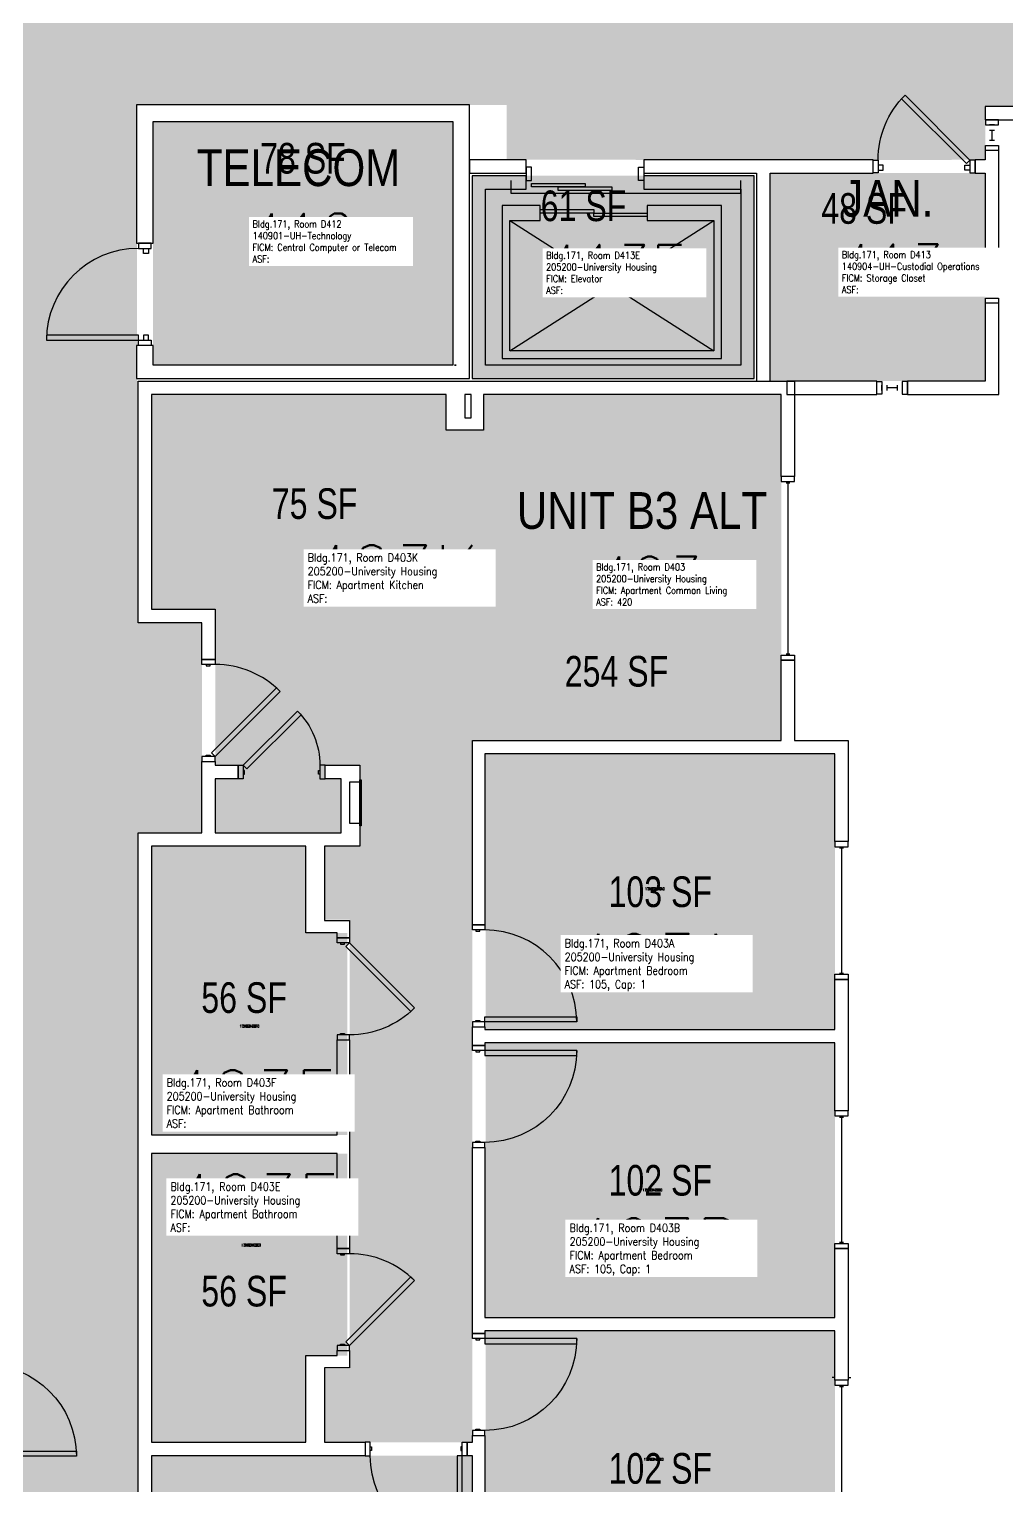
# Model space of a CAD drawing. Header units: inches. Extents: x -102 to 1651, y 245 to 1632.
# Drawn here: x 194 to 577, y 729 to 1300 of the extents above; entities that cross this region are included whole.
import ezdxf
from ezdxf.enums import TextEntityAlignment as Align

# ---------------------------------------------------------------- set-up
doc = ezdxf.new("R2010")
doc.units = ezdxf.units.IN
doc.header["$LTSCALE"] = 48
doc.header["$MEASUREMENT"] = 0
for name, color, linetype in [('A-DOOR', 2, 'Continuous'), ('A-GLAZ', 1, 'Continuous'), ('A-IDEN-RNUM', 7, 'Continuous'), ('A-IDEN-SNUM', 4, 'Continuous'), ('A-IDEN-VNUM', 4, 'Continuous'), ('A-MISC', 1, 'Continuous'), ('A-WALL', 5, 'Continuous'), ('AREA-TEXT', 3, 'Continuous'), ('Rooms-Category-Color', 7, 'Continuous'), ('Rooms-College-Color', 7, 'Continuous'), ('Rooms-Department-Color', 7, 'Continuous'), ('Rooms-Division-Color', 7, 'Continuous'), ('Rooms-Information', 7, 'Continuous')]:
    doc.layers.add(name, color=color, linetype=linetype)
doc.styles.add('AREA', font='arial.ttf', dxfattribs={"width": 0.75, "height": 12})
doc.styles.add('ROOMSNUMBER', font='txt.shx', dxfattribs={"height": 0.03})
doc.styles.add('ROOMVNUMBER', font='simplex.shx', dxfattribs={"width": 0.85})
doc.styles.get("Standard").update_dxf_attribs({"font": 'ARIALN.TTF'})

msp = doc.modelspace()

# ---------------------------------------------------------------- hatches: boundary and pattern name
at = {"layer": 'Rooms-Category-Color', "true_color": 0xadadad}
for points in [[(992.88, 1273.75), (992.88, 1349.75), (977.88, 1349.75), (977.88, 1353.75), (615.09, 1353.75), (615.09, 1378.75), (532.77, 1378.75), (532.77, 1353.75), (348.73, 1353.75), (348.73, 1378.75), (266.41, 1378.75), (266.41, 1353.75), (176.62, 1353.75), (176.62, 1264.36), (151.63, 1264.36), (151.63, 1182.03), (176.62, 1182.03), (176.62, 594.37), (236.63, 594.37), (236.63, 985.16), (261.63, 985.16), (261.63, 1067.48), (236.63, 1067.48), (236, 1270.38), (381, 1270.38), (381, 1248.88), (524.58, 1248.75), (568.58, 1248.87), (568.58, 1269.75), (654.53, 1269.75), (654.53, 1293.75), (900.22, 1293.75), (900.22, 1269.75), (977.88, 1269.75), (977.88, 1273.75)], [(367.5, 1163.12), (478, 1163.12), (478, 1242.62), (367.5, 1242.62)]]:
    msp.add_hatch(color=253, dxfattribs=at).paths.add_polyline_path(points)
at = {"layer": 'Rooms-Category-Color', "true_color": 0xe3c5e1}
msp.add_hatch(color=254, dxfattribs=at).paths.add_polyline_path([(360, 1168.38), (360, 1263.88), (242.5, 1263.88), (242.5, 1168.38)])
at = {"layer": 'Rooms-Category-Color', "true_color": 0x728ef3}
for points in [[(568.58, 1162.13), (568.58, 1243.62), (484.25, 1243.62), (484.25, 1162.12)], [(241.86, 1072.73), (371.98, 1072.73), (371.98, 1142.88), (357.36, 1142.88), (357.36, 1156.87), (241.86, 1156.87)], [(371.98, 1156.87), (371.98, 1072.73), (266.86, 1072.73), (266.86, 1011.61), (275.81, 1011.61), (275.81, 1006.36), (266.86, 1006.36), (266.86, 985.16), (316.23, 985.16), (316.23, 1006.36), (309.81, 1006.36), (309.81, 1011.61), (323.48, 1011.61), (323.48, 979.91), (309.61, 979.91), (309.61, 951.16), (319.48, 951.16), (319.48, 775.12), (309.61, 775.12), (309.61, 746.37), (367.61, 746.37), (367.61, 1021.37), (488.61, 1021.37), (488.61, 1156.87)], [(509.63, 1016.08), (509.63, 908.08), (372.88, 908.08), (372.88, 1016.08)], [(241.88, 866.72), (318.63, 866.72), (318.63, 945.86), (302.38, 945.86), (302.38, 979.86), (241.88, 979.86)], [(509.63, 795.2), (372.88, 795.2), (372.88, 902.83), (509.63, 902.83)], [(241.88, 746.33), (302.38, 746.33), (302.38, 780.33), (318.63, 780.33), (318.63, 859.47), (241.88, 859.47)], [(372.88, 682.33), (509.63, 682.33), (509.63, 789.95), (372.88, 789.95)], [(241.88, 622.33), (367.63, 622.33), (367.63, 741.08), (241.88, 741.08)]]:
    msp.add_hatch(color=171, dxfattribs=at).paths.add_polyline_path(points)
at = {"layer": 'Rooms-College-Color', "true_color": 0xadadad}
for points in [[(992.88, 1273.75), (992.88, 1349.75), (977.88, 1349.75), (977.88, 1353.75), (615.09, 1353.75), (615.09, 1378.75), (532.77, 1378.75), (532.77, 1353.75), (348.73, 1353.75), (348.73, 1378.75), (266.41, 1378.75), (266.41, 1353.75), (176.62, 1353.75), (176.62, 1264.36), (151.63, 1264.36), (151.63, 1182.03), (176.62, 1182.03), (176.62, 594.37), (236.63, 594.37), (236.63, 985.16), (261.63, 985.16), (261.63, 1067.48), (236.63, 1067.48), (236, 1270.38), (381, 1270.38), (381, 1248.88), (524.58, 1248.75), (568.58, 1248.87), (568.58, 1269.75), (654.53, 1269.75), (654.53, 1293.75), (900.22, 1293.75), (900.22, 1269.75), (977.88, 1269.75), (977.88, 1273.75)], [(360, 1168.38), (360, 1263.88), (242.5, 1263.88), (242.5, 1168.38)], [(367.5, 1163.12), (478, 1163.12), (478, 1242.62), (367.5, 1242.62)], [(568.58, 1162.13), (568.58, 1243.62), (484.25, 1243.62), (484.25, 1162.12)], [(241.86, 1072.73), (371.98, 1072.73), (371.98, 1142.88), (357.36, 1142.88), (357.36, 1156.87), (241.86, 1156.87)], [(371.98, 1156.87), (371.98, 1072.73), (266.86, 1072.73), (266.86, 1011.61), (275.81, 1011.61), (275.81, 1006.36), (266.86, 1006.36), (266.86, 985.16), (316.23, 985.16), (316.23, 1006.36), (309.81, 1006.36), (309.81, 1011.61), (323.48, 1011.61), (323.48, 979.91), (309.61, 979.91), (309.61, 951.16), (319.48, 951.16), (319.48, 775.12), (309.61, 775.12), (309.61, 746.37), (367.61, 746.37), (367.61, 1021.37), (488.61, 1021.37), (488.61, 1156.87)], [(509.63, 1016.08), (509.63, 908.08), (372.88, 908.08), (372.88, 1016.08)], [(241.88, 866.72), (318.63, 866.72), (318.63, 945.86), (302.38, 945.86), (302.38, 979.86), (241.88, 979.86)], [(509.63, 795.2), (372.88, 795.2), (372.88, 902.83), (509.63, 902.83)], [(241.88, 746.33), (302.38, 746.33), (302.38, 780.33), (318.63, 780.33), (318.63, 859.47), (241.88, 859.47)], [(372.88, 682.33), (509.63, 682.33), (509.63, 789.95), (372.88, 789.95)], [(241.88, 622.33), (367.63, 622.33), (367.63, 741.08), (241.88, 741.08)]]:
    msp.add_hatch(color=253, dxfattribs=at).paths.add_polyline_path(points)
at = {"layer": 'Rooms-Department-Color', "true_color": 0xacacac}
for points in [[(992.88, 1273.75), (992.88, 1349.75), (977.88, 1349.75), (977.88, 1353.75), (615.09, 1353.75), (615.09, 1378.75), (532.77, 1378.75), (532.77, 1353.75), (348.73, 1353.75), (348.73, 1378.75), (266.41, 1378.75), (266.41, 1353.75), (176.62, 1353.75), (176.62, 1264.36), (151.63, 1264.36), (151.63, 1182.03), (176.62, 1182.03), (176.62, 594.37), (236.63, 594.37), (236.63, 985.16), (261.63, 985.16), (261.63, 1067.48), (236.63, 1067.48), (236, 1270.38), (381, 1270.38), (381, 1248.88), (524.58, 1248.75), (568.58, 1248.87), (568.58, 1269.75), (654.53, 1269.75), (654.53, 1293.75), (900.22, 1293.75), (900.22, 1269.75), (977.88, 1269.75), (977.88, 1273.75)], [(367.5, 1163.12), (478, 1163.12), (478, 1242.62), (367.5, 1242.62)]]:
    msp.add_hatch(color=253, dxfattribs=at).paths.add_polyline_path(points)
at = {"layer": 'Rooms-Department-Color', "true_color": 0x604aed}
for points in [[(360, 1168.38), (360, 1263.88), (242.5, 1263.88), (242.5, 1168.38)], [(568.58, 1162.13), (568.58, 1243.62), (484.25, 1243.62), (484.25, 1162.12)], [(241.86, 1072.73), (371.98, 1072.73), (371.98, 1142.88), (357.36, 1142.88), (357.36, 1156.87), (241.86, 1156.87)], [(371.98, 1156.87), (371.98, 1072.73), (266.86, 1072.73), (266.86, 1011.61), (275.81, 1011.61), (275.81, 1006.36), (266.86, 1006.36), (266.86, 985.16), (316.23, 985.16), (316.23, 1006.36), (309.81, 1006.36), (309.81, 1011.61), (323.48, 1011.61), (323.48, 979.91), (309.61, 979.91), (309.61, 951.16), (319.48, 951.16), (319.48, 775.12), (309.61, 775.12), (309.61, 746.37), (367.61, 746.37), (367.61, 1021.37), (488.61, 1021.37), (488.61, 1156.87)], [(509.63, 1016.08), (509.63, 908.08), (372.88, 908.08), (372.88, 1016.08)], [(241.88, 866.72), (318.63, 866.72), (318.63, 945.86), (302.38, 945.86), (302.38, 979.86), (241.88, 979.86)], [(509.63, 795.2), (372.88, 795.2), (372.88, 902.83), (509.63, 902.83)], [(241.88, 746.33), (302.38, 746.33), (302.38, 780.33), (318.63, 780.33), (318.63, 859.47), (241.88, 859.47)], [(372.88, 682.33), (509.63, 682.33), (509.63, 789.95), (372.88, 789.95)], [(241.88, 622.33), (367.63, 622.33), (367.63, 741.08), (241.88, 741.08)]]:
    msp.add_hatch(color=173, dxfattribs=at).paths.add_polyline_path(points)
at = {"layer": 'Rooms-Division-Color', "true_color": 0xadadad}
for points in [[(992.88, 1273.75), (992.88, 1349.75), (977.88, 1349.75), (977.88, 1353.75), (615.09, 1353.75), (615.09, 1378.75), (532.77, 1378.75), (532.77, 1353.75), (348.73, 1353.75), (348.73, 1378.75), (266.41, 1378.75), (266.41, 1353.75), (176.62, 1353.75), (176.62, 1264.36), (151.63, 1264.36), (151.63, 1182.03), (176.62, 1182.03), (176.62, 594.37), (236.63, 594.37), (236.63, 985.16), (261.63, 985.16), (261.63, 1067.48), (236.63, 1067.48), (236, 1270.38), (381, 1270.38), (381, 1248.88), (524.58, 1248.75), (568.58, 1248.87), (568.58, 1269.75), (654.53, 1269.75), (654.53, 1293.75), (900.22, 1293.75), (900.22, 1269.75), (977.88, 1269.75), (977.88, 1273.75)], [(367.5, 1163.12), (478, 1163.12), (478, 1242.62), (367.5, 1242.62)]]:
    msp.add_hatch(color=253, dxfattribs=at).paths.add_polyline_path(points)
at = {"layer": 'Rooms-Division-Color', "true_color": 0x604aed}
for points in [[(360, 1168.38), (360, 1263.88), (242.5, 1263.88), (242.5, 1168.38)], [(568.58, 1162.13), (568.58, 1243.62), (484.25, 1243.62), (484.25, 1162.12)], [(241.86, 1072.73), (371.98, 1072.73), (371.98, 1142.88), (357.36, 1142.88), (357.36, 1156.87), (241.86, 1156.87)], [(371.98, 1156.87), (371.98, 1072.73), (266.86, 1072.73), (266.86, 1011.61), (275.81, 1011.61), (275.81, 1006.36), (266.86, 1006.36), (266.86, 985.16), (316.23, 985.16), (316.23, 1006.36), (309.81, 1006.36), (309.81, 1011.61), (323.48, 1011.61), (323.48, 979.91), (309.61, 979.91), (309.61, 951.16), (319.48, 951.16), (319.48, 775.12), (309.61, 775.12), (309.61, 746.37), (367.61, 746.37), (367.61, 1021.37), (488.61, 1021.37), (488.61, 1156.87)], [(509.63, 1016.08), (509.63, 908.08), (372.88, 908.08), (372.88, 1016.08)], [(241.88, 866.72), (318.63, 866.72), (318.63, 945.86), (302.38, 945.86), (302.38, 979.86), (241.88, 979.86)], [(509.63, 795.2), (372.88, 795.2), (372.88, 902.83), (509.63, 902.83)], [(241.88, 746.33), (302.38, 746.33), (302.38, 780.33), (318.63, 780.33), (318.63, 859.47), (241.88, 859.47)], [(372.88, 682.33), (509.63, 682.33), (509.63, 789.95), (372.88, 789.95)], [(241.88, 622.33), (367.63, 622.33), (367.63, 741.08), (241.88, 741.08)]]:
    msp.add_hatch(color=173, dxfattribs=at).paths.add_polyline_path(points)

# ---------------------------------------------------------------- linework, layer by layer
at = {"layer": 'A-DOOR'}
for p, q in [((535.71, 1272.79), (537.12, 1274.21)), ((561.17, 1247.34), (535.71, 1272.79)), ((537.12, 1274.21), (562.58, 1248.75)), ((390.75, 1246), (388.75, 1246)), ((388.75, 1246), (388.75, 1240.75)), ((390.75, 1240.75), (390.75, 1246)), ((432.75, 1246), (434.75, 1246)), ((432.75, 1240.75), (432.75, 1246)), ((434.75, 1246), (434.75, 1240.75)), ((524.58, 1243.75), (524.58, 1248.75)), ((524.58, 1248.75), (526.58, 1248.75)), ((526.58, 1248.75), (526.58, 1243.75)), ((528.58, 1246.75), (526.58, 1246.75)), ((526.58, 1246.75), (526.58, 1244.75)), ((526.58, 1244.75), (528.58, 1244.75)), ((528.58, 1244.75), (528.58, 1246.75)), ((560.58, 1244.75), (560.58, 1246.75)), ((560.58, 1246.75), (562.58, 1246.75)), ((562.58, 1244.75), (560.58, 1244.75)), ((562.58, 1248.75), (561.17, 1247.34)), ((564.58, 1248.75), (562.58, 1248.75)), ((562.58, 1248.75), (562.58, 1243.75)), ((562.58, 1246.75), (562.58, 1244.75)), ((564.58, 1243.75), (564.58, 1248.75)), ((382.75, 1240.75), (382.75, 1235.75)), ((388.75, 1240.75), (390.75, 1240.75)), ((434.75, 1240.75), (432.75, 1240.75)), ((472.75, 1235.75), (472.75, 1240.75)), ((526.58, 1243.75), (524.58, 1243.75)), ((562.58, 1243.75), (564.58, 1243.75)), ((382.75, 1235.75), (472.75, 1235.75)), ((394.15, 1228), (394.15, 1229.37)), ((394.15, 1229.37), (415.15, 1229.37)), ((415.15, 1228), (394.15, 1228)), ((415.15, 1229.37), (415.15, 1228)), ((415.15, 1226.62), (415.15, 1228)), ((415.15, 1228), (436.15, 1228)), ((436.15, 1228), (436.15, 1226.62)), ((436.15, 1226.62), (415.15, 1226.62)), ((241.75, 1216.13), (236.75, 1216.13)), ((236.75, 1216.13), (236.75, 1214.13)), ((241.75, 1214.13), (241.75, 1216.13)), ((236.75, 1214.13), (241.75, 1214.13)), ((238.75, 1212.13), (238.75, 1214.13)), ((238.75, 1214.13), (240.75, 1214.13)), ((240.75, 1212.13), (238.75, 1212.13)), ((240.75, 1214.13), (240.75, 1212.13)), ((236.75, 1180.13), (200.75, 1180.13)), ((200.75, 1180.13), (200.75, 1178.13)), ((200.75, 1178.13), (236.75, 1178.13)), ((236.75, 1178.13), (236.75, 1180.13)), ((236.75, 1176.13), (236.75, 1178.13)), ((236.75, 1178.13), (241.75, 1178.13)), ((241.75, 1176.13), (236.75, 1176.13)), ((240.75, 1180.13), (238.75, 1180.13)), ((238.75, 1180.13), (238.75, 1178.13)), ((238.75, 1178.13), (240.75, 1178.13)), ((240.75, 1178.13), (240.75, 1180.13)), ((241.75, 1178.13), (241.75, 1176.13))]:
    msp.add_line(p, q, dxfattribs=at)
for points in [[(390.75, 1238.25), (390.75, 1239.62), (411.75, 1239.62), (411.75, 1238.25)], [(401.25, 1236.87), (401.25, 1238.25), (422.25, 1238.25), (422.25, 1236.87)], [(261.63, 1051.09), (261.63, 1053.09), (266.88, 1053.09), (266.88, 1051.09)], [(263.38, 1051.09), (263.38, 1050.59), (264.88, 1050.59), (264.88, 1051.09)], [(266.88, 1015.09), (265.46, 1016.51), (290.92, 1041.96), (292.33, 1040.55)], [(277.88, 1011.61), (279.29, 1010.19), (300.5, 1031.41), (299.09, 1032.82)], [(261.63, 1015.09), (261.63, 1013.09), (266.88, 1013.09), (266.88, 1015.09)], [(263.38, 1015.09), (263.38, 1015.59), (264.88, 1015.59), (264.88, 1015.09)], [(277.88, 1006.36), (275.88, 1006.36), (275.88, 1011.61), (277.88, 1011.61)], [(307.88, 1006.36), (309.88, 1006.36), (309.88, 1011.61), (307.88, 1011.61)], [(277.88, 1008.11), (278.38, 1008.11), (278.38, 1009.61), (277.88, 1009.61)], [(307.88, 1008.11), (307.38, 1008.11), (307.38, 1009.61), (307.88, 1009.61)], [(367.63, 947.12), (367.63, 949.12), (372.5, 949.12), (372.5, 947.12)], [(314.63, 942.02), (314.63, 944.02), (319.5, 944.02), (319.5, 942.02)], [(316, 942.02), (316, 941.52), (317.5, 941.52), (317.5, 942.02)], [(319.5, 942.02), (318.09, 940.6), (343.54, 915.15), (344.96, 916.56)], [(369, 947.12), (369, 946.62), (370.5, 946.62), (370.5, 947.12)], [(367.63, 911.12), (367.63, 909.12), (372.5, 909.12), (372.5, 911.12)], [(369, 911.12), (369, 911.62), (370.5, 911.62), (370.5, 911.12)], [(372.5, 911.12), (372.5, 913.12), (408.5, 913.12), (408.5, 911.12)], [(314.63, 906.02), (314.63, 904.02), (319.5, 904.02), (319.5, 906.02)], [(316, 906.02), (316, 906.52), (317.5, 906.52), (317.5, 906.02)], [(367.63, 899.87), (367.63, 901.87), (372.5, 901.87), (372.5, 899.87)], [(369, 899.87), (369, 899.37), (370.5, 899.37), (370.5, 899.87)], [(372.5, 899.87), (372.5, 897.87), (408.5, 897.87), (408.5, 899.87)], [(367.63, 863.87), (367.63, 861.87), (372.5, 861.87), (372.5, 863.87)], [(369, 863.87), (369, 864.37), (370.5, 864.37), (370.5, 863.87)], [(314.63, 820.27), (314.63, 822.27), (319.5, 822.27), (319.5, 820.27)], [(316, 820.27), (316, 819.77), (317.5, 819.77), (317.5, 820.27)], [(319.5, 784.27), (318.09, 785.68), (343.54, 811.14), (344.96, 809.72)], [(367.63, 787), (367.63, 789), (372.5, 789), (372.5, 787)], [(314.63, 784.27), (314.63, 782.27), (319.5, 782.27), (319.5, 784.27)], [(316, 784.27), (316, 784.77), (317.5, 784.77), (317.5, 784.27)], [(369, 787), (369, 786.5), (370.5, 786.5), (370.5, 787)], [(372.5, 787), (372.5, 785), (408.5, 785), (408.5, 787)], [(367.63, 751), (367.63, 749), (372.5, 749), (372.5, 751)], [(369, 751), (369, 751.5), (370.5, 751.5), (370.5, 751)], [(176.5, 740.87), (176.5, 742.87), (212.5, 742.87), (212.5, 740.87)], [(327.63, 746.37), (325.63, 746.37), (325.63, 741.12), (327.63, 741.12)], [(327.63, 744.62), (328.13, 744.62), (328.13, 743.12), (327.63, 743.12)], [(363.63, 744.62), (363.13, 744.62), (363.13, 743.12), (363.63, 743.12)], [(363.63, 746.37), (365.63, 746.37), (365.63, 741.12), (363.63, 741.12)], [(363.63, 741.12), (361.63, 741.12), (361.63, 705.12), (363.63, 705.12)]]:
    msp.add_lwpolyline(points, close=True, dxfattribs=at)
at = {"layer": 'A-DOOR', "extrusion": (0, 0, -1)}
for centre, radius, start, end in [((-562.58, 1248.75), 36, 0, 45), ((-277.88, 1011.61), 30, 135, 180), ((-319.5, 942.02), 36, 225, 270), ((-372.5, 899.87), 36, 180, 270), ((-372.5, 787), 36, 180, 270), ((-176.5, 740.87), 36, 90, 180), ((-363.63, 741.12), 36, 270, 0)]:
    msp.add_arc(centre, radius, start, end, dxfattribs=at)
at = {"layer": 'A-DOOR'}
for centre, start, end in [((236.75, 1178.13), 90, 180), ((266.88, 1015.09), 45, 90), ((372.5, 911.12), 0, 90), ((319.5, 784.27), 45, 90)]:
    msp.add_arc(centre, 36, start, end, dxfattribs=at)
at = {"layer": 'A-GLAZ'}
for p, q in [((573.71, 1264.5), (568.71, 1264.5)), ((568.71, 1264.5), (568.71, 1262.5)), ((568.71, 1262.5), (573.71, 1262.5)), ((572.21, 1262.5), (570.21, 1262.5)), ((573.71, 1262.5), (573.71, 1264.5)), ((570.21, 1260.5), (572.21, 1260.5)), ((570.21, 1256.5), (572.21, 1256.5)), ((571.21, 1256.5), (571.21, 1260.5)), ((568.71, 1252.5), (568.71, 1254.5)), ((568.71, 1254.5), (573.71, 1254.5)), ((573.71, 1252.5), (568.71, 1252.5)), ((570.21, 1254.5), (572.21, 1254.5)), ((573.71, 1254.5), (573.71, 1252.5)), ((573.71, 1204.67), (568.71, 1204.67)), ((568.71, 1204.67), (568.71, 1202.67)), ((573.71, 1202.67), (573.71, 1204.67)), ((568.71, 1202.67), (573.71, 1202.67)), ((572.21, 1202.67), (570.21, 1202.67)), ((570.21, 1200.67), (572.21, 1200.67)), ((571.21, 1196.67), (571.21, 1200.67)), ((568.71, 1192.67), (568.71, 1194.67)), ((568.71, 1194.67), (573.71, 1194.67)), ((570.21, 1196.67), (572.21, 1196.67)), ((570.21, 1194.67), (572.21, 1194.67)), ((573.71, 1194.67), (573.71, 1192.67)), ((573.71, 1192.67), (568.71, 1192.67)), ((526.04, 1157), (526.04, 1162)), ((526.04, 1162), (528.04, 1162)), ((528.04, 1162), (528.04, 1157)), ((528.04, 1158.5), (528.04, 1160.5)), ((530.04, 1160.5), (530.04, 1158.5)), ((534.04, 1159.5), (530.04, 1159.5)), ((534.04, 1160.5), (534.04, 1158.5)), ((538.04, 1162), (536.04, 1162)), ((536.04, 1162), (536.04, 1157)), ((536.04, 1160.5), (536.04, 1158.5)), ((538.04, 1157), (538.04, 1162)), ((528.04, 1157), (526.04, 1157)), ((536.04, 1157), (538.04, 1157)), ((490.5, 1122.25), (492, 1122.25)), ((491.25, 1122.25), (491.25, 1055.25)), ((490.5, 1055.25), (492, 1055.25)), ((511.5, 979.22), (513, 979.22)), ((512.25, 979.22), (512.25, 930.22)), ((511.5, 930.22), (513, 930.22)), ((511.5, 873.75), (513, 873.75)), ((512.25, 873.75), (512.25, 824.75)), ((511.5, 824.75), (513, 824.75)), ((509.63, 771.72), (508.63, 771.72)), ((514.88, 771.72), (515.88, 771.72)), ((511.5, 768.22), (513, 768.22)), ((512.25, 768.22), (512.25, 719.22))]:
    msp.add_line(p, q, dxfattribs=at)
for points in [[(493.88, 1122.75), (493.88, 1124.75), (488.63, 1124.75), (488.63, 1122.75)], [(493.88, 1054.75), (493.88, 1052.75), (488.63, 1052.75), (488.63, 1054.75)], [(514.88, 979.72), (514.88, 981.72), (509.63, 981.72), (509.63, 979.72)], [(514.88, 929.72), (514.88, 927.72), (509.63, 927.72), (509.63, 929.72)], [(514.88, 874.25), (514.88, 876.25), (509.63, 876.25), (509.63, 874.25)], [(514.88, 824.25), (514.88, 822.25), (509.63, 822.25), (509.63, 824.25)], [(514.88, 768.72), (514.88, 770.72), (509.63, 770.72), (509.63, 768.72)]]:
    msp.add_lwpolyline(points, close=True, dxfattribs=at)
at = {"layer": 'A-MISC'}
for points in [[(323.5, 988.95), (323.5, 1004.95), (319.5, 1004.95), (319.5, 988.95)], [(323.5, 1004.95), (323.5, 1005.95), (323.63, 1005.95), (323.75, 1005.95), (324, 1005.95), (324, 988.95), (324, 987.95), (323.5, 987.95)]]:
    msp.add_lwpolyline(points, close=True, dxfattribs=at)
at = {"layer": 'A-WALL'}
for p, q in [((366.5, 1270.38), (236, 1270.38)), ((236, 1270.38), (236, 1216.13)), ((366.5, 1163.13), (366.5, 1270.38)), ((587.76, 1269.75), (568.58, 1269.75)), ((568.58, 1269.75), (568.58, 1264.5)), ((242.5, 1263.88), (360, 1263.88)), ((242.5, 1216.13), (242.5, 1263.88)), ((360, 1263.88), (360, 1168.38)), ((568.58, 1264.5), (573.83, 1264.5)), ((573.83, 1264.5), (587.76, 1264.5)), ((573.83, 1252.5), (568.58, 1252.5)), ((568.58, 1252.5), (568.58, 1248.87)), ((573.83, 1204.67), (573.83, 1252.5)), ((388.75, 1248.87), (366.5, 1248.87)), ((366.5, 1248.87), (366.5, 1243.62)), ((388.75, 1243.62), (388.75, 1248.87)), ((524.58, 1248.87), (434.75, 1248.87)), ((434.75, 1248.87), (434.75, 1243.62)), ((524.58, 1243.62), (524.58, 1248.87)), ((568.58, 1248.87), (564.58, 1248.87)), ((564.58, 1248.87), (564.58, 1243.62)), ((366.5, 1243.62), (388.75, 1243.62)), ((388.75, 1242.62), (367.5, 1242.62)), ((367.5, 1242.62), (367.5, 1163.12)), ((388.75, 1237.37), (388.75, 1242.62)), ((434.75, 1243.62), (479, 1243.62)), ((478, 1242.62), (434.75, 1242.62)), ((434.75, 1242.62), (434.75, 1237.37)), ((478, 1163.12), (478, 1242.62)), ((479, 1243.62), (479, 1162.12)), ((484.25, 1243.62), (524.58, 1243.62)), ((484.25, 1162.12), (484.25, 1243.62)), ((564.58, 1243.62), (568.58, 1243.62)), ((568.58, 1243.62), (568.58, 1204.67)), ((372.75, 1237.37), (388.75, 1237.37)), ((372.75, 1168.37), (372.75, 1237.37)), ((434.75, 1237.37), (472.75, 1237.37)), ((472.75, 1237.37), (472.75, 1168.37)), ((394.15, 1231), (379.26, 1231)), ((379.26, 1231), (379.26, 1171.01)), ((394.15, 1225), (394.15, 1231)), ((436.15, 1231), (436.15, 1225)), ((465.26, 1231), (436.15, 1231)), ((465.26, 1174.01), (465.26, 1231)), ((382.26, 1225), (394.15, 1225)), ((382.26, 1174.01), (382.26, 1225)), ((382.26, 1225), (462.26, 1174)), ((382.26, 1174), (462.26, 1225)), ((436.15, 1225), (462.26, 1225)), ((462.26, 1225), (462.26, 1174.01)), ((236, 1216.13), (242.5, 1216.13)), ((568.58, 1204.67), (573.83, 1204.67)), ((573.83, 1192.67), (568.58, 1192.67)), ((568.58, 1192.67), (568.58, 1162.13)), ((573.83, 1156.88), (573.83, 1192.67)), ((236, 1176.13), (236, 1163.13)), ((242.5, 1176.13), (236, 1176.13)), ((242.5, 1168.38), (242.5, 1176.13)), ((379.26, 1171.01), (462.26, 1171.01)), ((462.26, 1174.01), (382.26, 1174.01)), ((462.26, 1171.01), (462.26, 1171)), ((462.26, 1171), (465.26, 1171)), ((465.27, 1174.01), (465.26, 1174.01)), ((465.26, 1171.01), (465.27, 1171.01)), ((465.26, 1171), (465.26, 1171.01)), ((465.27, 1171.01), (465.27, 1174.01)), ((360, 1168.38), (242.5, 1168.38)), ((360.62, 1168.38), (361.25, 1168.38)), ((361.25, 1168.38), (360.62, 1168.38)), ((472.75, 1168.37), (372.75, 1168.37)), ((236, 1163.13), (366.5, 1163.13)), ((236.63, 1067.48), (236.63, 1162.12)), ((236.63, 1162.12), (493.88, 1162.12)), ((367.5, 1163.12), (478, 1163.12)), ((479, 1162.12), (484.25, 1162.12)), ((526.04, 1162.13), (490.87, 1162.12)), ((490.87, 1162.12), (490.87, 1156.87)), ((493.88, 1162.12), (493.88, 1124.75)), ((526.04, 1156.88), (526.04, 1162.13)), ((568.58, 1162.13), (538.04, 1162.13)), ((538.04, 1162.13), (538.04, 1156.88)), ((241.88, 1156.87), (241.88, 1072.73)), ((357.38, 1156.87), (241.88, 1156.87)), ((357.38, 1142.88), (357.38, 1156.87)), ((367.13, 1156.87), (364.63, 1156.87)), ((364.63, 1156.87), (364.63, 1147.75)), ((367.13, 1147.75), (367.13, 1156.87)), ((488.63, 1156.87), (372, 1156.87)), ((372, 1156.87), (372, 1142.88)), ((488.63, 1124.75), (488.63, 1156.87)), ((490.87, 1156.87), (526.04, 1156.88)), ((538.04, 1156.88), (573.83, 1156.88)), ((364.63, 1147.75), (367.13, 1147.75)), ((372, 1142.88), (357.38, 1142.88)), ((493.88, 1124.75), (488.63, 1124.75)), ((261.63, 1067.48), (236.63, 1067.48)), ((241.88, 1072.73), (266.88, 1072.73)), ((261.63, 1053.09), (261.63, 1067.48)), ((266.88, 1072.73), (266.88, 1053.09)), ((266.88, 1053.09), (261.63, 1053.09)), ((488.63, 1021.37), (488.63, 1052.75)), ((488.63, 1052.75), (493.88, 1052.75)), ((493.88, 1052.75), (493.88, 1021.37)), ((367.63, 1021.37), (488.63, 1021.37)), ((367.63, 949.12), (367.63, 1021.37)), ((509.63, 1016.12), (372.5, 1016.12)), ((372.5, 1016.12), (372.5, 949.12)), ((493.88, 1021.37), (514.88, 1021.37)), ((509.63, 981.72), (509.63, 1016.12)), ((514.88, 1021.37), (514.88, 981.72)), ((261.63, 985.16), (261.63, 1013.09)), ((261.63, 1013.09), (266.88, 1013.09)), ((266.88, 1013.09), (266.88, 1011.61)), ((266.88, 1011.61), (275.88, 1011.61)), ((275.88, 1011.61), (275.88, 1006.36)), ((309.88, 1011.61), (323.5, 1011.61)), ((309.88, 1006.36), (309.88, 1011.61)), ((323.5, 1011.61), (323.5, 979.91)), ((275.88, 1006.36), (266.88, 1006.36)), ((266.88, 1006.36), (266.88, 985.16)), ((316.25, 1006.36), (309.88, 1006.36)), ((316.25, 985.16), (316.25, 1006.36)), ((236.63, 745.75), (236.63, 985.16)), ((236.63, 985.16), (261.63, 985.16)), ((266.88, 985.16), (316.25, 985.16)), ((514.88, 981.72), (509.63, 981.72)), ((241.88, 979.91), (241.88, 866.77)), ((302.38, 979.91), (241.88, 979.91)), ((302.38, 945.91), (302.38, 979.91)), ((309.63, 979.91), (309.63, 950.78)), ((323.5, 979.91), (309.63, 979.91)), ((309.63, 950.78), (319.5, 950.78)), ((319.5, 950.78), (319.5, 944.02)), ((372.5, 949.12), (367.63, 949.12)), ((314.63, 945.91), (302.38, 945.91)), ((314.63, 944.02), (314.63, 945.91)), ((319.5, 944.02), (314.63, 944.02)), ((509.63, 908.12), (509.63, 927.72)), ((509.63, 927.72), (514.88, 927.72)), ((514.88, 927.72), (514.88, 876.25)), ((367.63, 901.87), (367.63, 909.12)), ((367.63, 909.12), (372.5, 909.12)), ((372.5, 909.12), (372.5, 908.12)), ((372.5, 908.12), (509.63, 908.12)), ((314.63, 866.77), (314.63, 904.02)), ((314.63, 904.02), (319.5, 904.02)), ((319.5, 904.02), (319.5, 822.27)), ((372.5, 901.87), (367.63, 901.87)), ((509.63, 902.87), (372.5, 902.87)), ((372.5, 902.87), (372.5, 901.87)), ((509.63, 876.25), (509.63, 902.87)), ((514.88, 876.25), (509.63, 876.25)), ((241.88, 866.77), (314.63, 866.77)), ((367.63, 789), (367.63, 861.87)), ((367.63, 861.87), (372.5, 861.87)), ((372.5, 861.87), (372.5, 795.25)), ((314.63, 859.52), (241.88, 859.52)), ((241.88, 859.52), (241.88, 746.37)), ((314.63, 822.27), (314.63, 859.52)), ((319.5, 822.27), (314.63, 822.27)), ((509.63, 795.25), (509.63, 822.25)), ((509.63, 822.25), (514.88, 822.25)), ((514.88, 822.25), (514.88, 770.72)), ((372.5, 795.25), (509.63, 795.25)), ((372.5, 789), (367.63, 789)), ((509.63, 790), (372.5, 790)), ((372.5, 790), (372.5, 789)), ((509.63, 770.72), (509.63, 790)), ((314.63, 780.37), (314.63, 782.27)), ((314.63, 782.27), (319.5, 782.27)), ((319.5, 782.27), (319.5, 775.5)), ((302.38, 780.37), (314.63, 780.37)), ((302.38, 746.37), (302.38, 780.37)), ((319.5, 775.5), (309.63, 775.5)), ((309.63, 775.5), (309.63, 746.37)), ((514.88, 770.72), (509.63, 770.72)), ((367.63, 746.37), (367.63, 749)), ((367.63, 749), (372.5, 749)), ((372.5, 749), (372.5, 682.38)), ((236.63, 617.12), (236.63, 745.75)), ((241.88, 746.37), (302.38, 746.37)), ((309.63, 746.37), (322.88, 746.37)), ((322.88, 746.37), (325.63, 746.37)), ((325.63, 746.37), (325.63, 741.12)), ((365.63, 746.37), (367.63, 746.37)), ((365.63, 741.12), (365.63, 746.37)), ((241.88, 741.12), (241.88, 622.38)), ((322.88, 741.12), (241.88, 741.12)), ((325.63, 741.12), (322.88, 741.12)), ((367.63, 741.12), (365.63, 741.12)), ((367.63, 677.75), (367.63, 741.12))]:
    msp.add_line(p, q, dxfattribs=at)

# ---------------------------------------------------------------- texts
at = {"layer": 'A-IDEN-RNUM', "style": 'ROOMSNUMBER', "width": 0.85}
for s, p in [('0412-00', (292.38, 1213.07)), ('0413-E0', (413.32, 1205.04)), ('0413-00', (529.17, 1205.23)), ('0403-K0', (324.35, 1086.9)), ('0403-00', (437.77, 1083.4)), ('0403-A0', (439.1, 963.25)), ('0403-F0', (280.3, 909.38)), ('0403-B0', (438.12, 845.21)), ('0403-E0', (280.91, 823.63)), ('0403-C0', (438.64, 739.7))]:
    msp.add_text(s, height=1, dxfattribs=at).set_placement(p, align=Align.MIDDLE_CENTER)
at = {"layer": 'A-IDEN-SNUM', "style": 'ROOMSNUMBER', "width": 0.85}
for s, p in [('1710D41200', (292.38, 1213.07)), ('1710D413E0', (413.32, 1205.04)), ('1710D41300', (529.17, 1205.23)), ('1710D403K0', (324.35, 1086.9)), ('1710D40300', (437.77, 1083.4)), ('1710D403A0', (439.1, 963.25)), ('1710D403F0', (280.3, 909.38)), ('1710D403B0', (438.12, 845.21)), ('1710D403E0', (280.91, 823.63)), ('1710D403C0', (438.64, 739.7))]:
    msp.add_text(s, height=1, dxfattribs=at).set_placement(p, align=Align.MIDDLE_CENTER)
at = {"layer": 'A-IDEN-VNUM', "style": 'ROOMVNUMBER', "width": 0.85}
for s, height, p in [('412', 19.2, (300.94, 1218.16)), ('413', 19.2, (531.79, 1206.16)), ('413E', 19.2, (423.33, 1205.97)), ('403K', 22.5, (336.77, 1086.58)), ('403', 19.2, (437.08, 1083.84)), ('403A', 22.5, (438.38, 934.39)), ('403F', 22.5, (281.08, 880.88)), ('403E', 22.5, (282.59, 840.12)), ('403B', 22.5, (439.4, 822.87))]:
    msp.add_text(s, height=height, dxfattribs=at).set_placement(p, align=Align.MIDDLE_CENTER)
at = {"layer": 'A-MISC'}
for s, p in [('TELECOM', (299.51, 1238.56)), ('JAN.', (530.36, 1226.56)), ('UNIT B3 ALT', (434.1, 1104.24))]:
    msp.add_text(s, height=14.4, dxfattribs=at).set_placement(p, align=Align.CENTER)
at = {"layer": 'AREA-TEXT', "style": 'AREA', "width": 0.75}
for s, p in [('78 SF', (301.25, 1249.46)), ('61 SF', (411.17, 1230.82)), ('48 SF', (521.1, 1229.78)), ('75 SF', (305.82, 1114.14)), ('254 SF', (424.08, 1048.46)), ('103 SF', (441.25, 962.08)), ('56 SF', (278.19, 920.6)), ('102 SF', (441.25, 849.02)), ('56 SF', (278.19, 805.59)), ('102 SF', (441.25, 736.14))]:
    msp.add_text(s, height=12, dxfattribs=at).set_placement(p, align=Align.MIDDLE_CENTER)

# ---------------------------------------------------------------- next in the draw order: texts
at = {"layer": 'Rooms-Information', "attachment_point": 7, "style": 'ROOMVNUMBER', "bg_fill": 3, "box_fill_scale": 1.5, "bg_fill_color": 256, "bg_fill_true_color": 13158600, "bg_fill_transparency": 0}
for s, insert, char_height, width in [('Bldg.171, Room D412^M^J140901-UH-Technology^M^JFICM: Central Computer or Telecom^M^JASF: ', (281.51, 1208.56), 2.7429, 61.44), ('Bldg.171, Room D413E^M^J205200-University Housing^M^JFICM: Elevator^M^JASF: ', (396.51, 1196.37), 2.7429, 61.44), ('Bldg.171, Room D413^M^J140904-UH-Custodial Operations^M^JFICM: Storage Closet^M^JASF: ', (512.36, 1196.56), 2.7429, 61.44), ('Bldg.171, Room D403K^M^J205200-University Housing^M^JFICM: Apartment Kitchen^M^JASF: ', (303.08, 1075.33), 3.2143, 72), ('Bldg.171, Room D403^M^J205200-University Housing^M^JFICM: Apartment Common Living^M^JASF: 420', (416.1, 1074.24), 2.7429, 61.44), ('Bldg.171, Room D403A^M^J205200-University Housing^M^JFICM: Apartment Bedroom^M^JASF: 105, Cap: 1', (403.77, 923.14), 3.2143, 72), ('Bldg.171, Room D403F^M^J205200-University Housing^M^JFICM: Apartment Bathroom^M^JASF: ', (247.84, 869.63), 3.2143, 72), ('Bldg.171, Room D403E^M^J205200-University Housing^M^JFICM: Apartment Bathroom^M^JASF: ', (249.35, 828.87), 3.2143, 72), ('Bldg.171, Room D403B^M^J205200-University Housing^M^JFICM: Apartment Bedroom^M^JASF: 105, Cap: 1', (405.7, 811.62), 3.2143, 72)]:
    msp.add_mtext(s, dxfattribs=dict(at, insert=insert, char_height=char_height, width=width))

doc.saveas('drawing.dxf')
